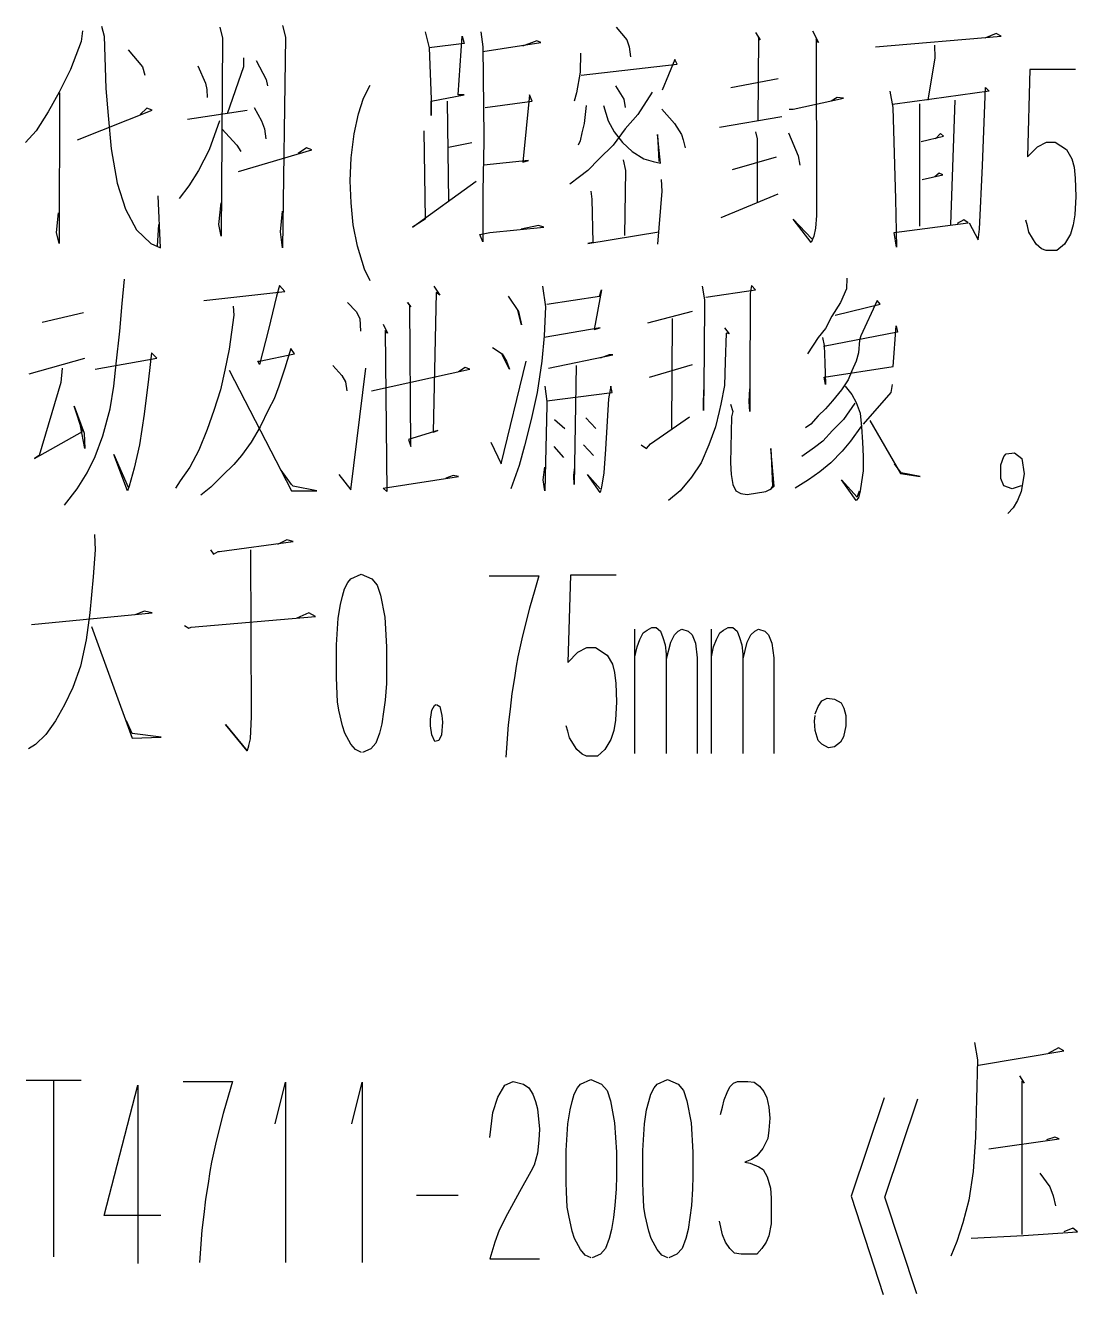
# Model space of a CAD drawing. Extents: x 0 to 2376, y 0 to 3364.
# Drawn here: x 1763.5 to 1855.1, y 2898.1 to 3008.6 of the extents above; entities that cross this region are included whole.
import ezdxf

# ---------------------------------------------------------------- set-up
doc = ezdxf.new("R2010")
doc.units = 0
doc.header["$MEASUREMENT"] = 0
doc.layers.add('6', color=7, linetype='Continuous')
doc.layers.add('8', color=7, linetype='Continuous')

# ---------------------------------------------------------------- blocks, each defined once
blk = doc.blocks.new('BLKENT139')
at = {"layer": '8', "color": 2, "linetype": 'Continuous'}
for p, q in [((1768.42, 3008.09), (1768.31, 3007.15)), ((1770.09, 3008.48), (1770.3, 3007.62)), ((1770.3, 3007.62), (1770.46, 3003.07)), ((1780.39, 3008.4), (1780.6, 3007.46)), ((1785.83, 3008.56), (1786.09, 3007.54)), ((1786.09, 3007.54), (1785.83, 2989.19)), ((1798.25, 3008.01), (1798.61, 3006.6)), ((1801.12, 3002.52), (1801.49, 3007.62)), ((1801.49, 3007.62), (1801.65, 3006.99)), ((1803.11, 3008.01), (1803.27, 3006.68)), ((1814.88, 3008.4), (1815.82, 3007.3)), ((1827.01, 3007.93), (1827.43, 3007.3)), ((1827.27, 3007.54), (1827.22, 3000.24)), ((1827.43, 3007.3), (1827.27, 3007.54)), ((1831.97, 3008.09), (1832.5, 3007.07)), ((1837.46, 3006.68), (1848.39, 3007.62)), ((1847.97, 3007.85), (1846.98, 3007.46)), ((1848.39, 3007.62), (1847.97, 3007.85)), ((1768.31, 3007.15), (1767.37, 3004.72)), ((1772.39, 3006.44), (1773.65, 3004.95)), ((1780.6, 3007.46), (1780.5, 2990.21)), ((1801.65, 3006.99), (1798.61, 3006.6)), ((1798.61, 3006.6), (1798.77, 3002.13)), ((1803.27, 3006.28), (1808.34, 3007.07)), ((1803.27, 3006.68), (1803.37, 2998.83)), ((1807.97, 3007.22), (1806.72, 3006.75)), ((1808.34, 3007.07), (1807.97, 3007.22)), ((1815.82, 3007.3), (1816.03, 3006.68)), ((1816.03, 3006.68), (1816.13, 3005.81)), ((1832.5, 3007.07), (1832.29, 3007.38)), ((1832.29, 3007.38), (1832.34, 2993.19)), ((1842.59, 3006.83), (1842.64, 3005.73)), ((1782.43, 3005.73), (1782.43, 3004.95)), ((1783.53, 3005.5), (1784.42, 3003.85)), ((1811.79, 3006.13), (1811.74, 3004.48)), ((1820, 3005.58), (1818.9, 3002.91)), ((1820.21, 3005.19), (1820, 3005.58)), ((1842.64, 3005.73), (1842.01, 3002.05)), ((1767.37, 3004.72), (1766.38, 3002.75)), ((1773.65, 3004.95), (1773.86, 3004.24)), ((1778.46, 3005.03), (1779.14, 3003.54)), ((1782.43, 3004.95), (1781.02, 3000.87)), ((1811.74, 3004.48), (1811.43, 3002.68)), ((1811.84, 3004.24), (1820.21, 3005.19)), ((1850.9, 3004.71), (1850.69, 2997.11)), ((1854.88, 3004.71), (1850.9, 3004.71)), ((1779.14, 3003.54), (1779.24, 3002.99)), ((1784.42, 3003.85), (1784.52, 3003.3)), ((1792.89, 3002.23), (1793.46, 3003.35)), ((1814.82, 3003.3), (1815.56, 3002.13)), ((1824.86, 3003.15), (1828.99, 3003.93)), ((1846.77, 2996.32), (1847.03, 3003.15)), ((1847.03, 3003.15), (1847.35, 3002.83)), ((1766.38, 3002.75), (1765.44, 3001.03)), ((1766.43, 3002.68), (1766.38, 2989.58)), ((1770.46, 3003.07), (1770.67, 3000.72)), ((1779.24, 3002.99), (1779.29, 3002.28)), ((1792.45, 3000.87), (1792.89, 3002.23)), ((1798.77, 3001.97), (1801.65, 3002.52)), ((1798.77, 3002.13), (1798.77, 3000.72)), ((1801.65, 3002.52), (1801.12, 3002.52)), ((1807.35, 3002.52), (1806.77, 2996.64)), ((1807.56, 3001.97), (1807.35, 3002.52)), ((1811.43, 3002.68), (1811.22, 3001.97)), ((1815.56, 3002.13), (1815.66, 3001.42)), ((1818.01, 3002.75), (1816.76, 3000.79)), ((1830.3, 3001.26), (1834.69, 3002.21)), ((1834.12, 3002.28), (1833.6, 3001.97)), ((1834.69, 3002.21), (1834.12, 3002.28)), ((1838.72, 3002.83), (1838.98, 3001.42)), ((1842.38, 3002.13), (1838.93, 3001.66)), ((1847.35, 3002.83), (1842.38, 3002.13)), ((1844.37, 3002.05), (1844, 2991.22)), ((1765.44, 3001.03), (1764.39, 2999.38)), ((1768, 2998.6), (1774.48, 3001.19)), ((1774.01, 3001.34), (1773.44, 3000.79)), ((1774.48, 3001.19), (1774.01, 3001.34)), ((1777.57, 3000.4), (1782.75, 3001.19)), ((1783.37, 3001.42), (1784, 3000.24)), ((1798.77, 3000.72), (1798.77, 3001.97)), ((1800.18, 3001.97), (1800.29, 2993.26)), ((1803.48, 3001.42), (1807.56, 3001.97)), ((1812.26, 3001.58), (1812.11, 3000.01)), ((1813.78, 3001.58), (1814.2, 3000.24)), ((1818.85, 3001.26), (1819.95, 3000.01)), ((1829.94, 3001.26), (1830.3, 3001.26)), ((1838.98, 3001.42), (1839.19, 2993.42)), ((1841.28, 3001.73), (1841.28, 2991.07)), ((1770.67, 3000.72), (1770.93, 2997.81)), ((1780.34, 3000.24), (1779.45, 2997.73)), ((1784, 3000.24), (1784.26, 2999.54)), ((1792.08, 2999.11), (1792.45, 3000.87)), ((1812.11, 3000.01), (1811.9, 2999.22)), ((1814.2, 3000.24), (1814.72, 2999.3)), ((1816.76, 3000.79), (1815.66, 2999.54)), ((1819.95, 3000.01), (1820.58, 2999.07)), ((1823.87, 2999.7), (1829.31, 3000.64)), ((1764.39, 2999.38), (1763.45, 2998.36)), ((1780.55, 2999.54), (1781.86, 2998.13)), ((1784.26, 2999.54), (1784.37, 2998.68)), ((1791.82, 2997.03), (1792.08, 2999.11)), ((1798.14, 2999.38), (1798.25, 2991.7)), ((1803.37, 2998.83), (1803.37, 2998.44)), ((1811.9, 2999.22), (1811.74, 2998.52)), ((1815.66, 2999.54), (1814.61, 2998.13)), ((1814.72, 2999.3), (1815.45, 2998.36)), ((1818.75, 2996.56), (1818.48, 2999.07)), ((1818.48, 2999.07), (1818.59, 2996.72)), ((1820.58, 2999.07), (1820.73, 2998.6)), ((1827.01, 2999.3), (1827.16, 2998.68)), ((1829.88, 2999.22), (1830.72, 2997.19)), ((1841.44, 2998.44), (1843.37, 2998.91)), ((1843.11, 2999.15), (1842.69, 2998.68)), ((1843.37, 2998.91), (1843.11, 2999.15)), ((1770.93, 2997.81), (1771.45, 2994.83)), ((1779.45, 2997.73), (1778.51, 2995.93)), ((1781.86, 2998.13), (1782.22, 2997.58)), ((1782.01, 2995.85), (1788.39, 2997.73)), ((1787.92, 2997.89), (1787.19, 2997.42)), ((1788.39, 2997.73), (1787.92, 2997.89)), ((1800.29, 2997.97), (1802.33, 2998.36)), ((1803.37, 2998.44), (1803.27, 2994.13)), ((1811.74, 2998.52), (1811.58, 2998.13)), ((1814.61, 2998.13), (1813.41, 2996.95)), ((1815.45, 2998.36), (1816.29, 2997.58)), ((1820.73, 2998.6), (1820.89, 2997.89)), ((1827.16, 2998.68), (1827.16, 2993.11)), ((1850.69, 2997.11), (1851.56, 2997.99)), ((1851.56, 2997.99), (1852.34, 2998.39)), ((1852.34, 2998.39), (1853.1, 2998.39)), ((1853.1, 2998.39), (1854.09, 2997.75)), ((1854.09, 2997.75), (1854.56, 2996.95)), ((1791.74, 2995.03), (1791.82, 2997.03)), ((1807.24, 2996.79), (1803.37, 2996.4)), ((1806.77, 2996.64), (1807.24, 2996.79)), ((1813.41, 2996.95), (1812.42, 2995.93)), ((1815.5, 2996.87), (1815.71, 2995.93)), ((1816.29, 2997.58), (1817.28, 2996.95)), ((1817.28, 2996.95), (1818.12, 2996.72)), ((1818.12, 2996.72), (1818.75, 2996.56)), ((1825.02, 2996.01), (1828.84, 2997.11)), ((1830.72, 2997.19), (1830.88, 2996.4)), ((1854.56, 2996.95), (1854.75, 2996.23)), ((1778.51, 2995.93), (1777.67, 2994.6)), ((1812.42, 2995.93), (1811.69, 2995.38)), ((1815.71, 2995.93), (1815.61, 2990.28)), ((1841.54, 2995.15), (1843.32, 2995.54)), ((1843.01, 2995.7), (1842.64, 2995.38)), ((1843.32, 2995.54), (1843.01, 2995.7)), ((1846.51, 2990.83), (1846.77, 2996.32)), ((1854.75, 2996.23), (1854.85, 2995.27)), ((1771.45, 2994.83), (1772.18, 2992.56)), ((1777.67, 2994.6), (1776.84, 2993.5)), ((1791.82, 2993.11), (1791.74, 2995.03)), ((1797.15, 2990.99), (1802.69, 2994.99)), ((1811.69, 2995.38), (1810.85, 2994.75)), ((1818.8, 2995.15), (1818.85, 2994.13)), ((1854.85, 2995.27), (1854.9, 2993.67)), ((1775.22, 2989.19), (1775.01, 2993.73)), ((1803.27, 2994.13), (1803.27, 2989.73)), ((1812.68, 2994.13), (1812.78, 2993.42)), ((1812.78, 2993.42), (1812.84, 2989.66)), ((1818.85, 2994.13), (1818.48, 2989.5)), ((1824.03, 2991.85), (1828.99, 2993.89)), ((1832.34, 2993.19), (1832.34, 2992.01)), ((1839.19, 2993.42), (1839.29, 2989.26)), ((1854.9, 2993.67), (1854.82, 2992.07)), ((1766.17, 2990.52), (1766.33, 2992.24)), ((1772.18, 2992.56), (1773.12, 2990.75)), ((1780.29, 2991.22), (1780.5, 2993.11)), ((1785.67, 2990.6), (1785.83, 2992.4)), ((1792, 2991.19), (1791.82, 2993.11)), ((1854.82, 2992.07), (1854.67, 2991.19)), ((1774.95, 2989.34), (1775.06, 2991.22)), ((1780.5, 2990.21), (1780.29, 2991.22)), ((1792.37, 2989.35), (1792, 2991.19)), ((1798.25, 2991.7), (1797.15, 2990.99)), ((1803.9, 2990.52), (1808.6, 2990.99)), ((1808.13, 2991.15), (1806.61, 2990.83)), ((1808.6, 2990.99), (1808.13, 2991.15)), ((1831.87, 2989.66), (1830.3, 2991.7)), ((1830.3, 2991.7), (1831.92, 2989.97)), ((1832.34, 2992.01), (1832.24, 2990.91)), ((1839.09, 2990.52), (1845.52, 2991.38)), ((1845.15, 2991.62), (1844.58, 2991.3)), ((1845.52, 2991.38), (1845.15, 2991.62)), ((1845.62, 2991.38), (1846.41, 2989.89)), ((1850.69, 2991.11), (1850.54, 2991.59)), ((1850.82, 2990.55), (1850.69, 2991.11)), ((1854.67, 2991.19), (1854.43, 2990.39)), ((1766.38, 2989.58), (1766.17, 2990.52)), ((1773.12, 2990.75), (1774.38, 2989.58)), ((1785.83, 2989.19), (1785.67, 2990.6)), ((1803.01, 2990.36), (1803.9, 2990.52)), ((1803.27, 2989.73), (1803.01, 2990.36)), ((1812.42, 2989.58), (1818.59, 2990.6)), ((1832.08, 2990.21), (1831.87, 2989.66)), ((1832.24, 2990.91), (1832.08, 2990.21)), ((1839.29, 2989.26), (1839.09, 2990.52)), ((1846.41, 2989.89), (1846.51, 2990.83)), ((1851.45, 2989.51), (1850.82, 2990.55)), ((1854.43, 2990.39), (1853.91, 2989.51)), ((1774.38, 2989.58), (1775.22, 2989.19)), ((1792.97, 2987.35), (1792.37, 2989.35)), ((1812.84, 2989.66), (1812.42, 2989.58)), ((1851.92, 2989.11), (1851.45, 2989.51)), ((1852.31, 2988.95), (1851.92, 2989.11)), ((1853.26, 2988.95), (1852.31, 2988.95)), ((1853.91, 2989.51), (1853.26, 2988.95)), ((1793.46, 2986.31), (1792.97, 2987.35)), ((1834.98, 2986.56), (1834.93, 2985.62)), ((1771.87, 2984.36), (1772.08, 2986.48)), ((1785.57, 2985.93), (1785.31, 2984.99)), ((1786.04, 2985.38), (1785.57, 2985.93)), ((1799.01, 2985.85), (1799.53, 2985.07)), ((1808.47, 2985.85), (1808.73, 2984.05)), ((1813.6, 2985.54), (1812.97, 2982.09)), ((1813.44, 2984.99), (1813.6, 2985.54)), ((1822.38, 2985.85), (1822.59, 2984.68)), ((1822.69, 2984.91), (1827.03, 2985.54)), ((1826.67, 2985.93), (1826.56, 2985.22)), ((1827.03, 2985.54), (1826.67, 2985.93)), ((1834.93, 2985.62), (1834.41, 2984.44)), ((1771.66, 2981.93), (1771.87, 2984.36)), ((1778.98, 2984.6), (1786.04, 2985.38)), ((1785.31, 2984.99), (1784.63, 2982.09)), ((1791.48, 2984.44), (1792.26, 2983.66)), ((1796.92, 2984.21), (1796.71, 2984.44)), ((1796.71, 2984.44), (1797.02, 2984.05)), ((1799.22, 2985.3), (1798.95, 2973.15)), ((1799.53, 2985.07), (1799.22, 2985.3)), ((1805.49, 2984.99), (1806.38, 2983.66)), ((1808.84, 2984.28), (1813.44, 2984.99)), ((1822.59, 2984.68), (1822.54, 2980.05)), ((1826.56, 2985.22), (1826.51, 2977.07)), ((1834.41, 2984.44), (1833.67, 2983.26)), ((1837.6, 2984.6), (1836.18, 2981.54)), ((1837.86, 2984.28), (1837.6, 2984.6)), ((1764.92, 2982.72), (1768.52, 2983.58)), ((1781.6, 2983.34), (1781.18, 2980.36)), ((1781.54, 2984.13), (1781.6, 2983.34)), ((1792.26, 2983.66), (1792.58, 2983.03)), ((1797.02, 2971.89), (1796.92, 2984.21)), ((1806.64, 2982.48), (1806.33, 2983.73)), ((1806.38, 2983.66), (1806.64, 2982.48)), ((1808.73, 2984.05), (1808.63, 2981.54)), ((1821.49, 2983.66), (1817.62, 2982.64)), ((1833.67, 2983.26), (1833.1, 2982.17)), ((1833.94, 2983.34), (1837.86, 2984.28)), ((1792.58, 2983.03), (1792.63, 2981.93)), ((1794.61, 2982.56), (1794.98, 2981.77)), ((1813.49, 2982.24), (1808.63, 2981.38)), ((1812.97, 2982.09), (1813.49, 2982.24)), ((1819.77, 2983.03), (1819.71, 2973.46)), ((1824.31, 2982.24), (1824.73, 2981.7)), ((1833.1, 2982.17), (1832.47, 2981.38)), ((1839.01, 2978.87), (1839.27, 2982.4)), ((1839.27, 2982.4), (1839.37, 2981.85)), ((1771.35, 2979.11), (1771.66, 2981.93)), ((1784.63, 2982.09), (1783.84, 2979.03)), ((1794.98, 2981.77), (1794.77, 2982.01)), ((1794.77, 2982.01), (1794.93, 2967.97)), ((1808.63, 2981.54), (1808.42, 2979.34)), ((1824.47, 2981.77), (1824.37, 2979.26)), ((1824.73, 2981.7), (1824.47, 2981.77)), ((1832.47, 2981.38), (1831.53, 2979.97)), ((1832.84, 2981.38), (1832.99, 2980.68)), ((1839.37, 2981.85), (1832.94, 2980.6)), ((1836.08, 2981.15), (1835.97, 2980.05)), ((1836.18, 2981.54), (1836.08, 2981.15)), ((1774.43, 2980.05), (1774.17, 2977.77)), ((1774.9, 2979.58), (1774.43, 2980.05)), ((1781.18, 2980.36), (1780.81, 2978.56)), ((1783.84, 2979.34), (1786.88, 2979.97)), ((1786.56, 2980.44), (1786.04, 2978.72)), ((1786.88, 2979.97), (1786.56, 2980.44)), ((1804.13, 2980.52), (1804.97, 2979.97)), ((1804.97, 2979.97), (1805.33, 2979.34)), ((1822.54, 2980.05), (1822.48, 2975.03)), ((1832.99, 2980.68), (1833.05, 2979.19)), ((1835.97, 2980.05), (1835.77, 2979.34)), ((1763.77, 2978.24), (1768.63, 2979.58)), ((1769.52, 2978.64), (1774.9, 2979.58)), ((1771.14, 2977.15), (1771.35, 2979.11)), ((1783.84, 2979.03), (1783.69, 2979.34)), ((1783.69, 2979.34), (1783.84, 2979.34)), ((1790.22, 2978.95), (1791.01, 2978.09)), ((1804.86, 2970.4), (1807.06, 2979.34)), ((1805.6, 2978.64), (1804.97, 2979.89)), ((1805.33, 2979.34), (1805.6, 2978.64)), ((1808.42, 2979.34), (1808, 2976.6)), ((1808.99, 2978.72), (1814.59, 2979.89)), ((1811.4, 2978.95), (1811.24, 2968.6)), ((1814.28, 2979.89), (1813.49, 2979.58)), ((1814.59, 2979.89), (1814.28, 2979.89)), ((1817.78, 2977.93), (1821.54, 2979.03)), ((1824.37, 2979.26), (1824.31, 2977.22)), ((1832.99, 2977.93), (1839.01, 2978.87)), ((1833.05, 2979.19), (1833.1, 2977.3)), ((1835.77, 2979.34), (1835.4, 2978.48)), ((1766.64, 2978.72), (1766.54, 2977.46)), ((1774.17, 2977.77), (1773.8, 2974.72)), ((1780.81, 2978.56), (1780.45, 2976.83)), ((1781.18, 2978.56), (1786.61, 2968.05)), ((1786.04, 2978.72), (1785.52, 2977.15)), ((1791.01, 2978.09), (1791.32, 2977.54)), ((1791.79, 2968.13), (1793.1, 2978.72)), ((1793.57, 2976.75), (1802.14, 2978.64)), ((1801.73, 2978.79), (1801.15, 2978.4)), ((1802.14, 2978.64), (1801.73, 2978.79)), ((1833.1, 2977.3), (1832.99, 2977.93)), ((1835.4, 2978.48), (1835.09, 2977.7)), ((1766.54, 2977.46), (1764.65, 2971.11)), ((1770.82, 2975.19), (1771.14, 2977.15)), ((1780.45, 2976.83), (1779.87, 2975.03)), ((1785.52, 2977.15), (1785.1, 2976.05)), ((1791.32, 2977.54), (1791.43, 2976.75)), ((1808.68, 2977.15), (1808.84, 2975.81)), ((1814.43, 2977.15), (1814.22, 2976.05)), ((1814.54, 2976.6), (1814.43, 2977.15)), ((1822.48, 2975.81), (1822.54, 2977.22)), ((1824.31, 2977.22), (1824, 2975.58)), ((1826.46, 2975.81), (1826.51, 2976.91)), ((1826.51, 2977.07), (1826.51, 2974.95)), ((1834.51, 2976.83), (1833.73, 2975.89)), ((1835.09, 2977.7), (1834.51, 2976.83)), ((1834.82, 2977.15), (1835.4, 2976.44)), ((1838.9, 2977.3), (1838.8, 2976.6)), ((1785.1, 2976.05), (1784.63, 2975.11)), ((1808, 2976.6), (1807.48, 2974.24)), ((1808.84, 2975.5), (1808.68, 2968.05)), ((1808.84, 2975.89), (1814.54, 2976.6)), ((1808.84, 2975.81), (1808.84, 2975.5)), ((1814.22, 2976.05), (1813.96, 2971.66)), ((1822.48, 2975.03), (1822.48, 2975.81)), ((1824, 2975.58), (1823.84, 2974.95)), ((1824.84, 2975.58), (1825.05, 2974.95)), ((1826.51, 2974.95), (1826.46, 2975.81)), ((1833.73, 2975.89), (1833.1, 2975.19)), ((1835.66, 2975.66), (1834.67, 2974.24)), ((1835.4, 2976.44), (1835.77, 2975.73)), ((1835.77, 2975.73), (1836.13, 2974.79)), ((1838.8, 2976.6), (1836.39, 2973.85)), ((1768.42, 2973.22), (1767.69, 2975.42)), ((1767.69, 2975.42), (1768.58, 2973.07)), ((1770.2, 2972.83), (1770.82, 2975.19)), ((1773.8, 2974.72), (1773.39, 2972.05)), ((1779.87, 2975.03), (1779.29, 2973.38)), ((1784.63, 2975.11), (1783.9, 2973.62)), ((1812.24, 2974.4), (1813.12, 2973.46)), ((1817.88, 2972.13), (1821.28, 2974.48)), ((1823.84, 2974.95), (1823.53, 2973.62)), ((1824.94, 2974.48), (1824.84, 2970.48)), ((1825.05, 2974.95), (1824.94, 2974.48)), ((1832.47, 2974.56), (1831.84, 2973.85)), ((1833.1, 2975.19), (1832.47, 2974.56)), ((1836.13, 2974.79), (1836.24, 2973.62)), ((1768.63, 2971.73), (1768.26, 2973.7)), ((1779.29, 2973.38), (1778.56, 2971.58)), ((1783.9, 2973.62), (1783.11, 2972.28)), ((1799.37, 2973.3), (1796.81, 2972.52)), ((1798.95, 2973.15), (1799.37, 2973.3)), ((1807.48, 2974.24), (1806.9, 2971.97)), ((1809.52, 2974.24), (1810.41, 2973.46)), ((1823.53, 2973.62), (1822.95, 2972.05)), ((1831.84, 2973.85), (1831.37, 2973.54)), ((1833.73, 2973.3), (1832.89, 2972.36)), ((1834.67, 2974.24), (1833.73, 2973.3)), ((1836.24, 2973.7), (1835.29, 2972.36)), ((1836.24, 2973.62), (1836.34, 2972.28)), ((1836.97, 2974.17), (1839.63, 2969.54)), ((1764.24, 2970.87), (1768.42, 2973.22)), ((1768.58, 2973.07), (1768.63, 2971.73)), ((1769.52, 2971.03), (1770.2, 2972.83)), ((1783.11, 2972.28), (1782.28, 2971.11)), ((1796.81, 2972.52), (1797.02, 2971.89)), ((1803.97, 2972.28), (1804.86, 2970.4)), ((1832.89, 2972.36), (1832.16, 2971.81)), ((1835.29, 2972.36), (1834.56, 2971.5)), ((1836.34, 2972.28), (1836.39, 2971.03)), ((1764.65, 2971.11), (1764.24, 2970.87)), ((1772.34, 2968.05), (1771.14, 2971.19)), ((1771.14, 2971.19), (1772.39, 2968.36)), ((1773.39, 2972.05), (1772.92, 2970.01)), ((1778.56, 2971.58), (1777.78, 2970.09)), ((1782.28, 2971.11), (1781.6, 2970.32)), ((1806.9, 2971.97), (1806.43, 2970.24)), ((1809.46, 2971.89), (1810.3, 2970.95)), ((1812.03, 2972.05), (1812.92, 2971.11)), ((1813.96, 2971.66), (1813.8, 2969.62)), ((1817.05, 2972.05), (1817.52, 2971.73)), ((1817.52, 2971.73), (1817.88, 2972.13)), ((1822.95, 2972.05), (1822.28, 2970.48)), ((1828.65, 2968.44), (1828.34, 2971.73)), ((1828.34, 2971.73), (1828.5, 2968.44)), ((1832.16, 2971.81), (1831.06, 2971.03)), ((1834.56, 2971.5), (1833.57, 2970.48)), ((1848.63, 2971.03), (1848.84, 2971.27)), ((1848.84, 2971.27), (1849.57, 2971.35)), ((1849.57, 2971.35), (1850.2, 2970.87)), ((1768.84, 2969.62), (1769.52, 2971.03)), ((1772.92, 2970.01), (1772.5, 2968.44)), ((1777.78, 2970.09), (1776.94, 2968.91)), ((1781.6, 2970.32), (1780.6, 2969.38)), ((1806.43, 2970.24), (1805.7, 2968.21)), ((1808.52, 2968.99), (1808.68, 2970.09)), ((1811.19, 2969.38), (1811.29, 2970.09)), ((1822.28, 2970.48), (1821.44, 2969.22)), ((1824.84, 2970.48), (1824.89, 2969.46)), ((1833.57, 2970.48), (1832.63, 2969.7)), ((1836.39, 2971.03), (1836.39, 2969.77)), ((1839.69, 2969.62), (1839.11, 2970.4)), ((1848.37, 2970.31), (1848.63, 2971.03)), ((1848.37, 2969.11), (1848.37, 2970.31)), ((1850.2, 2970.87), (1850.41, 2969.51)), ((1767.95, 2968.21), (1768.84, 2969.62)), ((1776.94, 2968.91), (1776.52, 2968.28)), ((1780.6, 2969.38), (1779.61, 2968.36)), ((1786.61, 2968.6), (1785.73, 2969.85)), ((1790.75, 2969.46), (1791.79, 2968.13)), ((1794.61, 2968.28), (1801.15, 2969.3)), ((1800.68, 2969.38), (1800.05, 2969.15)), ((1801.15, 2969.3), (1800.68, 2969.38)), ((1808.68, 2968.05), (1808.52, 2968.99)), ((1811.24, 2968.6), (1811.19, 2969.38)), ((1813.49, 2967.89), (1812.39, 2969.46)), ((1812.39, 2969.46), (1813.49, 2968.21)), ((1813.8, 2969.62), (1813.6, 2968.36)), ((1821.44, 2969.22), (1820.45, 2968.05)), ((1824.89, 2969.46), (1825.05, 2968.6)), ((1831.63, 2968.99), (1830.48, 2968.28)), ((1832.63, 2969.7), (1831.63, 2968.99)), ((1835.77, 2967.19), (1834.51, 2968.99)), ((1834.51, 2968.99), (1835.87, 2967.5)), ((1836.39, 2969.77), (1836.24, 2968.83)), ((1839.63, 2969.54), (1841.36, 2969.3)), ((1841.36, 2969.3), (1839.69, 2969.62)), ((1848.63, 2968.47), (1848.37, 2969.11)), ((1850.41, 2969.51), (1850.14, 2967.99)), ((1766.85, 2966.79), (1767.95, 2968.21)), ((1772.5, 2968.44), (1772.34, 2968.05)), ((1779.61, 2968.36), (1778.72, 2967.66)), ((1786.77, 2968.44), (1786.61, 2968.6)), ((1786.61, 2968.05), (1788.81, 2968.05)), ((1788.81, 2968.05), (1786.77, 2968.44)), ((1794.93, 2967.97), (1794.61, 2968.28)), ((1813.6, 2968.36), (1813.49, 2967.89)), ((1820.45, 2968.05), (1819.45, 2967.19)), ((1825.05, 2968.6), (1825.31, 2968.05)), ((1825.31, 2968.05), (1825.73, 2967.81)), ((1825.73, 2967.81), (1826.3, 2967.73)), ((1826.3, 2967.73), (1827.92, 2967.97)), ((1827.92, 2967.97), (1828.39, 2968.21)), ((1828.5, 2968.44), (1828.29, 2968.13)), ((1828.39, 2968.21), (1828.65, 2968.44)), ((1835.87, 2967.5), (1836.08, 2968.05)), ((1836.13, 2968.05), (1835.97, 2967.42)), ((1836.24, 2968.83), (1836.13, 2968.05)), ((1849.36, 2968.23), (1848.63, 2968.47)), ((1850.14, 2968.47), (1849.36, 2968.23)), ((1850.14, 2967.99), (1849.83, 2967.19)), ((1835.97, 2967.42), (1835.77, 2967.19)), ((1849.83, 2967.19), (1849.46, 2966.55)), ((1849.46, 2966.55), (1848.99, 2966.07)), ((1769.46, 2964.24), (1769.52, 2962.91)), ((1780.34, 2962.75), (1786.77, 2963.62)), ((1786.2, 2963.77), (1785.41, 2963.38)), ((1786.77, 2963.62), (1786.2, 2963.77)), ((1769.52, 2962.91), (1769.36, 2960.56)), ((1779.56, 2962.91), (1779.82, 2962.52)), ((1779.82, 2962.52), (1780.24, 2962.75)), ((1780.24, 2962.75), (1780.34, 2962.75)), ((1783.06, 2962.91), (1783.11, 2948.4)), ((1769.36, 2960.56), (1769.05, 2957.42)), ((1791.24, 2959.51), (1791.53, 2960.07)), ((1791.53, 2960.07), (1791.79, 2960.39)), ((1791.79, 2960.39), (1792.68, 2960.79)), ((1792.68, 2960.79), (1793.62, 2960.39)), ((1793.62, 2960.39), (1794.09, 2959.83)), ((1803.84, 2960.63), (1808.16, 2960.63)), ((1808.16, 2960.63), (1807.79, 2959.43)), ((1810.9, 2960.71), (1810.69, 2953.11)), ((1814.88, 2960.71), (1810.9, 2960.71)), ((1791.06, 2958.87), (1791.24, 2959.51)), ((1794.09, 2959.83), (1794.38, 2958.95)), ((1794.38, 2958.95), (1794.75, 2957.03)), ((1807.79, 2959.43), (1807.35, 2957.83)), ((1790.69, 2956.95), (1790.88, 2958.15)), ((1790.88, 2958.15), (1791.06, 2958.87)), ((1807.35, 2957.83), (1806.72, 2955.43)), ((1763.97, 2956.4), (1774.48, 2957.42)), ((1769.05, 2957.42), (1768.73, 2955.07)), ((1773.8, 2957.58), (1773.02, 2957.26)), ((1774.48, 2957.42), (1773.8, 2957.58)), ((1777.88, 2956.17), (1788.71, 2957.11)), ((1788.13, 2957.42), (1787.09, 2956.95)), ((1788.71, 2957.11), (1788.13, 2957.42)), ((1790.54, 2954.63), (1790.69, 2956.95)), ((1794.75, 2957.03), (1794.9, 2954.47)), ((1769.2, 2956.24), (1772.76, 2946.52)), ((1777.31, 2956.32), (1777.67, 2956.09)), ((1777.67, 2956.09), (1777.88, 2956.17)), ((1816.52, 2945.19), (1816.52, 2955.99)), ((1816.94, 2955.11), (1817.23, 2955.67)), ((1817.23, 2955.67), (1817.57, 2955.91)), ((1817.57, 2955.91), (1817.99, 2956.15)), ((1817.99, 2956.15), (1818.38, 2956.15)), ((1818.38, 2956.15), (1818.75, 2955.83)), ((1818.75, 2955.83), (1818.95, 2955.27)), ((1819.95, 2955.51), (1820.29, 2955.83)), ((1820.29, 2955.83), (1820.6, 2955.99)), ((1820.6, 2955.99), (1821.15, 2955.83)), ((1821.15, 2955.83), (1821.49, 2955.51)), ((1823.19, 2945.19), (1823.19, 2955.99)), ((1823.61, 2955.11), (1823.9, 2955.67)), ((1823.9, 2955.67), (1824.24, 2955.91)), ((1824.24, 2955.91), (1824.65, 2956.15)), ((1824.65, 2956.15), (1825.05, 2956.15)), ((1825.05, 2956.15), (1825.41, 2955.83)), ((1825.41, 2955.83), (1825.62, 2955.27)), ((1826.61, 2955.51), (1826.95, 2955.83)), ((1826.95, 2955.83), (1827.27, 2955.99)), ((1827.27, 2955.99), (1827.82, 2955.83)), ((1827.82, 2955.83), (1828.16, 2955.51)), ((1768.73, 2955.07), (1768.26, 2952.79)), ((1790.54, 2951.83), (1790.54, 2954.63)), ((1806.72, 2955.43), (1806.33, 2953.59)), ((1816.71, 2954.47), (1816.94, 2955.11)), ((1818.95, 2955.27), (1819.16, 2954.63)), ((1819.16, 2954.63), (1819.24, 2953.83)), ((1819.27, 2953.43), (1819.63, 2954.87)), ((1819.63, 2954.87), (1819.95, 2955.51)), ((1821.49, 2955.51), (1821.78, 2954.79)), ((1821.78, 2954.79), (1821.94, 2953.51)), ((1823.37, 2954.47), (1823.61, 2955.11)), ((1825.62, 2955.27), (1825.83, 2954.63)), ((1825.83, 2954.63), (1825.91, 2953.83)), ((1825.94, 2953.43), (1826.3, 2954.87)), ((1826.3, 2954.87), (1826.61, 2955.51)), ((1828.16, 2955.51), (1828.44, 2954.79)), ((1828.44, 2954.79), (1828.6, 2953.51)), ((1794.9, 2954.47), (1794.9, 2952.39)), ((1806.33, 2953.59), (1806.17, 2952.79)), ((1810.69, 2953.11), (1811.56, 2953.99)), ((1811.56, 2953.99), (1812.34, 2954.39)), ((1812.34, 2954.39), (1813.1, 2954.39)), ((1813.1, 2954.39), (1814.09, 2953.75)), ((1814.09, 2953.75), (1814.56, 2952.95)), ((1816.52, 2953.59), (1816.71, 2954.47)), ((1819.24, 2953.83), (1819.24, 2945.19)), ((1821.94, 2953.51), (1821.94, 2945.19)), ((1823.19, 2953.59), (1823.37, 2954.47)), ((1825.91, 2953.83), (1825.91, 2945.19)), ((1828.6, 2953.51), (1828.6, 2945.19)), ((1768.26, 2952.79), (1767.58, 2950.91)), ((1794.9, 2952.39), (1794.88, 2951.27)), ((1806.17, 2952.79), (1806.04, 2951.75)), ((1814.56, 2952.95), (1814.75, 2952.23)), ((1790.56, 2951.03), (1790.54, 2951.83)), ((1794.88, 2951.27), (1794.77, 2949.83)), ((1806.04, 2951.75), (1805.8, 2950.39)), ((1814.75, 2952.23), (1814.85, 2951.27)), ((1814.85, 2951.27), (1814.9, 2949.67)), ((1767.58, 2950.91), (1766.85, 2949.42)), ((1790.61, 2949.67), (1790.56, 2951.03)), ((1805.8, 2950.39), (1805.65, 2949.03)), ((1766.85, 2949.42), (1766.07, 2948.01)), ((1790.75, 2948.95), (1790.61, 2949.67)), ((1794.77, 2949.83), (1794.64, 2948.79)), ((1798.85, 2948.95), (1799.06, 2949.35)), ((1799.06, 2949.35), (1799.19, 2949.43)), ((1799.24, 2949.43), (1799.53, 2949.27)), ((1799.53, 2949.27), (1799.71, 2948.47)), ((1805.65, 2949.03), (1805.49, 2947.67)), ((1814.9, 2949.67), (1814.82, 2948.07)), ((1832.21, 2948.63), (1832.47, 2949.27)), ((1832.47, 2949.27), (1832.78, 2949.75)), ((1832.78, 2949.75), (1833.26, 2949.99)), ((1833.26, 2949.99), (1833.88, 2949.91)), ((1833.88, 2949.91), (1834.46, 2949.59)), ((1834.46, 2949.59), (1834.72, 2949.11)), ((1834.72, 2949.11), (1834.88, 2948.47)), ((1766.07, 2948.01), (1765.23, 2946.83)), ((1772.76, 2946.91), (1772.24, 2948.01)), ((1783.11, 2948.4), (1783.01, 2946.44)), ((1791.06, 2947.59), (1790.75, 2948.95)), ((1794.64, 2948.79), (1794.48, 2947.75)), ((1798.72, 2948.15), (1798.77, 2948.55)), ((1798.72, 2947.59), (1798.72, 2948.15)), ((1798.77, 2948.55), (1798.85, 2948.95)), ((1799.77, 2947.91), (1799.69, 2946.79)), ((1799.71, 2948.47), (1799.77, 2947.91)), ((1814.82, 2948.07), (1814.67, 2947.19)), ((1832.16, 2947.99), (1832.21, 2948.47)), ((1832.21, 2947.19), (1832.16, 2947.99)), ((1834.88, 2948.47), (1834.88, 2947.59)), ((1765.23, 2946.83), (1764.34, 2945.97)), ((1775.27, 2946.6), (1772.76, 2946.91)), ((1782.75, 2945.42), (1780.86, 2947.7)), ((1780.86, 2947.7), (1782.75, 2945.42)), ((1791.27, 2946.95), (1791.06, 2947.59)), ((1791.79, 2945.99), (1791.27, 2946.95)), ((1794.28, 2946.95), (1793.96, 2946.07)), ((1794.48, 2947.75), (1794.28, 2946.95)), ((1798.85, 2946.79), (1798.72, 2947.59)), ((1799.09, 2946.23), (1798.85, 2946.79)), ((1799.69, 2946.79), (1799.45, 2946.31)), ((1805.49, 2947.67), (1805.28, 2944.87)), ((1810.69, 2947.11), (1810.54, 2947.59)), ((1810.82, 2946.55), (1810.69, 2947.11)), ((1814.67, 2947.19), (1814.43, 2946.39)), ((1832.47, 2946.31), (1832.21, 2947.19)), ((1834.88, 2947.59), (1834.67, 2946.63)), ((1764.34, 2945.97), (1763.71, 2945.58)), ((1772.76, 2946.52), (1775.27, 2946.6)), ((1783.01, 2946.44), (1782.75, 2945.42)), ((1782.75, 2945.42), (1782.9, 2945.81)), ((1792.18, 2945.51), (1791.79, 2945.99)), ((1793.96, 2946.07), (1793.52, 2945.59)), ((1799.45, 2946.31), (1799.09, 2946.23)), ((1811.45, 2945.51), (1810.82, 2946.55)), ((1814.43, 2946.39), (1813.91, 2945.51)), ((1832.78, 2945.99), (1832.47, 2946.31)), ((1833.36, 2945.67), (1832.78, 2945.99)), ((1833.88, 2945.75), (1833.36, 2945.67)), ((1834.41, 2946.15), (1833.88, 2945.75)), ((1834.67, 2946.63), (1834.41, 2946.15)), ((1792.71, 2945.27), (1792.18, 2945.51)), ((1793.52, 2945.59), (1792.81, 2945.27)), ((1811.92, 2945.11), (1811.45, 2945.51)), ((1812.31, 2944.95), (1811.92, 2945.11)), ((1813.26, 2944.95), (1812.31, 2944.95)), ((1813.91, 2945.51), (1813.26, 2944.95)), ((1846.07, 2920.01), (1846.33, 2918.52)), ((1846.43, 2918.05), (1853.86, 2919.3)), ((1853.39, 2919.54), (1852.5, 2919.07)), ((1853.86, 2919.3), (1853.39, 2919.54)), ((1846.33, 2918.52), (1846.27, 2915.07)), ((1849.99, 2917.11), (1850.41, 2916.48)), ((1768.31, 2916.71), (1763.53, 2916.71)), ((1765.91, 2916.71), (1765.91, 2901.35)), ((1770.3, 2904.95), (1773.23, 2916.31)), ((1773.23, 2916.31), (1773.23, 2900.79)), ((1777.18, 2916.63), (1781.49, 2916.63)), ((1781.49, 2916.63), (1781.12, 2915.43)), ((1785.2, 2912.95), (1786.09, 2916.55)), ((1786.09, 2916.55), (1786.09, 2900.87)), ((1791.87, 2912.95), (1792.76, 2916.55)), ((1792.76, 2916.55), (1792.76, 2900.87)), ((1804.58, 2915.27), (1805.18, 2916.31)), ((1805.18, 2916.31), (1805.93, 2916.63)), ((1805.93, 2916.63), (1806.82, 2916.39)), ((1806.82, 2916.39), (1807.29, 2916.07)), ((1807.29, 2916.07), (1807.63, 2915.51)), ((1811.24, 2915.51), (1811.53, 2916.07)), ((1811.53, 2916.07), (1811.79, 2916.39)), ((1811.79, 2916.39), (1812.68, 2916.79)), ((1812.68, 2916.79), (1813.62, 2916.39)), ((1813.62, 2916.39), (1814.09, 2915.83)), ((1817.91, 2915.51), (1818.2, 2916.07)), ((1818.2, 2916.07), (1818.46, 2916.39)), ((1818.46, 2916.39), (1819.35, 2916.79)), ((1819.35, 2916.79), (1820.29, 2916.39)), ((1820.29, 2916.39), (1820.76, 2915.83)), ((1824.55, 2915.67), (1824.78, 2916.15)), ((1824.78, 2916.15), (1825.1, 2916.47)), ((1825.1, 2916.47), (1825.46, 2916.63)), ((1825.46, 2916.63), (1826.35, 2916.63)), ((1826.35, 2916.63), (1826.9, 2916.55)), ((1826.9, 2916.55), (1827.37, 2916.23)), ((1827.37, 2916.23), (1827.74, 2915.75)), ((1850.41, 2916.48), (1850.2, 2916.64)), ((1850.2, 2916.64), (1850.2, 2903.3)), ((1781.12, 2915.43), (1780.68, 2913.83)), ((1804.16, 2913.91), (1804.58, 2915.27)), ((1807.63, 2915.51), (1807.87, 2914.87)), ((1807.87, 2914.87), (1808.03, 2914.23)), ((1810.88, 2914.15), (1811.06, 2914.87)), ((1811.06, 2914.87), (1811.24, 2915.51)), ((1814.09, 2915.83), (1814.38, 2914.95)), ((1814.38, 2914.95), (1814.75, 2913.03)), ((1817.54, 2914.15), (1817.73, 2914.87)), ((1817.73, 2914.87), (1817.91, 2915.51)), ((1820.76, 2915.83), (1821.05, 2914.95)), ((1821.05, 2914.95), (1821.41, 2913.03)), ((1824.13, 2914.39), (1824.29, 2915.03)), ((1824.29, 2915.03), (1824.55, 2915.67)), ((1827.74, 2915.75), (1828, 2915.19)), ((1828, 2915.19), (1828.18, 2914.39)), ((1838.22, 2915.19), (1835.35, 2906.63)), ((1838.27, 2906.55), (1841.15, 2915.11)), ((1846.27, 2915.07), (1846.17, 2911.77)), ((1780.68, 2913.83), (1780.05, 2911.43)), ((1803.9, 2911.75), (1804.16, 2913.91)), ((1808.03, 2914.23), (1808.21, 2912.47)), ((1810.69, 2912.95), (1810.88, 2914.15)), ((1817.36, 2912.95), (1817.54, 2914.15)), ((1823.97, 2913.75), (1824.13, 2914.39)), ((1828.18, 2914.39), (1828.26, 2913.43)), ((1810.54, 2910.63), (1810.69, 2912.95)), ((1814.75, 2913.03), (1814.9, 2910.47)), ((1817.2, 2910.63), (1817.36, 2912.95)), ((1821.41, 2913.03), (1821.57, 2910.47)), ((1828.26, 2913.43), (1828.18, 2912.39)), ((1780.05, 2911.43), (1779.66, 2909.59)), ((1808.16, 2911.51), (1808.05, 2910.39)), ((1808.21, 2912.47), (1808.16, 2911.51)), ((1828.08, 2911.67), (1827.66, 2910.79)), ((1828.18, 2912.39), (1828.08, 2911.67)), ((1846.17, 2911.77), (1845.96, 2908.79)), ((1847.32, 2910.75), (1853.44, 2911.62)), ((1853.07, 2911.77), (1852.34, 2911.54)), ((1853.44, 2911.62), (1853.07, 2911.77)), ((1808.05, 2910.39), (1807.74, 2909.35)), ((1810.54, 2907.83), (1810.54, 2910.63)), ((1814.9, 2910.47), (1814.9, 2908.39)), ((1817.2, 2907.83), (1817.2, 2910.63)), ((1821.57, 2910.47), (1821.57, 2908.39)), ((1827.66, 2910.79), (1827.14, 2910.15)), ((1779.66, 2909.59), (1779.5, 2908.79)), ((1807.74, 2909.35), (1807.45, 2908.79)), ((1826.67, 2909.83), (1826.09, 2909.59)), ((1826.09, 2909.59), (1826.56, 2909.51)), ((1826.56, 2909.51), (1827.32, 2909.19)), ((1827.14, 2910.15), (1826.67, 2909.83)), ((1779.5, 2908.79), (1779.37, 2907.75)), ((1807.45, 2908.79), (1806.46, 2907.03)), ((1814.9, 2908.39), (1814.88, 2907.27)), ((1821.57, 2908.39), (1821.54, 2907.27)), ((1827.32, 2909.19), (1827.69, 2908.95)), ((1827.69, 2908.95), (1828.03, 2908.31)), ((1828.03, 2908.31), (1828.31, 2907.35)), ((1845.96, 2908.79), (1845.59, 2906.28)), ((1851.76, 2908.64), (1852.65, 2907.46)), ((1779.37, 2907.75), (1779.14, 2906.39)), ((1806.46, 2907.03), (1805.41, 2905.11)), ((1810.56, 2907.03), (1810.54, 2907.83)), ((1810.61, 2905.67), (1810.56, 2907.03)), ((1814.88, 2907.27), (1814.77, 2905.83)), ((1817.23, 2907.03), (1817.2, 2907.83)), ((1817.28, 2905.67), (1817.23, 2907.03)), ((1821.54, 2907.27), (1821.44, 2905.83)), ((1828.31, 2907.35), (1828.39, 2906.47)), ((1852.65, 2907.46), (1852.92, 2906.68)), ((1779.14, 2906.39), (1778.98, 2905.03)), ((1801.12, 2906.71), (1797.49, 2906.71)), ((1828.39, 2906.47), (1828.39, 2904.95)), ((1835.35, 2906.63), (1838.12, 2898.07)), ((1841.05, 2898.15), (1838.27, 2906.55)), ((1845.59, 2906.28), (1845.07, 2904.32)), ((1852.92, 2906.68), (1853.12, 2905.81)), ((1775.24, 2904.95), (1770.3, 2904.95)), ((1778.98, 2905.03), (1778.82, 2903.67)), ((1805.41, 2905.11), (1804.71, 2903.67)), ((1810.75, 2904.95), (1810.61, 2905.67)), ((1811.06, 2903.59), (1810.75, 2904.95)), ((1814.64, 2904.79), (1814.48, 2903.75)), ((1814.77, 2905.83), (1814.64, 2904.79)), ((1817.41, 2904.95), (1817.28, 2905.67)), ((1817.73, 2903.59), (1817.41, 2904.95)), ((1821.31, 2904.79), (1821.15, 2903.75)), ((1821.44, 2905.83), (1821.31, 2904.79)), ((1828.39, 2904.95), (1828.37, 2904.23)), ((1814.48, 2903.75), (1814.27, 2902.95)), ((1821.15, 2903.75), (1820.94, 2902.95)), ((1824.13, 2903.27), (1823.87, 2904.47)), ((1828.37, 2904.23), (1828.18, 2903.19)), ((1845.07, 2904.32), (1844.55, 2902.68)), ((1854.64, 2903.85), (1853.86, 2903.54)), ((1855.06, 2903.54), (1854.64, 2903.85)), ((1778.82, 2903.67), (1778.61, 2900.87)), ((1804.31, 2902.63), (1803.9, 2901.19)), ((1804.71, 2903.67), (1804.31, 2902.63)), ((1811.27, 2902.95), (1811.06, 2903.59)), ((1811.79, 2901.99), (1811.27, 2902.95)), ((1814.27, 2902.95), (1813.96, 2902.07)), ((1817.93, 2902.95), (1817.73, 2903.59)), ((1818.46, 2901.99), (1817.93, 2902.95)), ((1820.94, 2902.95), (1820.63, 2902.07)), ((1824.39, 2902.63), (1824.13, 2903.27)), ((1824.78, 2902.07), (1824.39, 2902.63)), ((1827.95, 2902.63), (1827.58, 2902.07)), ((1828.18, 2903.19), (1827.95, 2902.63)), ((1844.55, 2902.68), (1844.03, 2901.42)), ((1845.8, 2902.99), (1850.35, 2903.22)), ((1850.35, 2903.22), (1855.06, 2903.54)), ((1812.18, 2901.51), (1811.79, 2901.99)), ((1812.71, 2901.27), (1812.18, 2901.51)), ((1813.52, 2901.59), (1812.81, 2901.27)), ((1813.96, 2902.07), (1813.52, 2901.59)), ((1818.85, 2901.51), (1818.46, 2901.99)), ((1819.37, 2901.27), (1818.85, 2901.51)), ((1820.18, 2901.59), (1819.48, 2901.27)), ((1820.63, 2902.07), (1820.18, 2901.59)), ((1825.18, 2901.67), (1824.78, 2902.07)), ((1825.78, 2901.59), (1825.18, 2901.67)), ((1827.14, 2901.59), (1825.78, 2901.59)), ((1827.58, 2902.07), (1827.14, 2901.59)), ((1803.9, 2901.19), (1808.21, 2901.19))]:
    blk.add_line(p, q, dxfattribs=at)

msp = doc.modelspace()

# ---------------------------------------------------------------- block references
at = {"layer": '6'}
msp.add_blockref('BLKENT139', (0, 0), dxfattribs=at)

doc.saveas('drawing.dxf')
